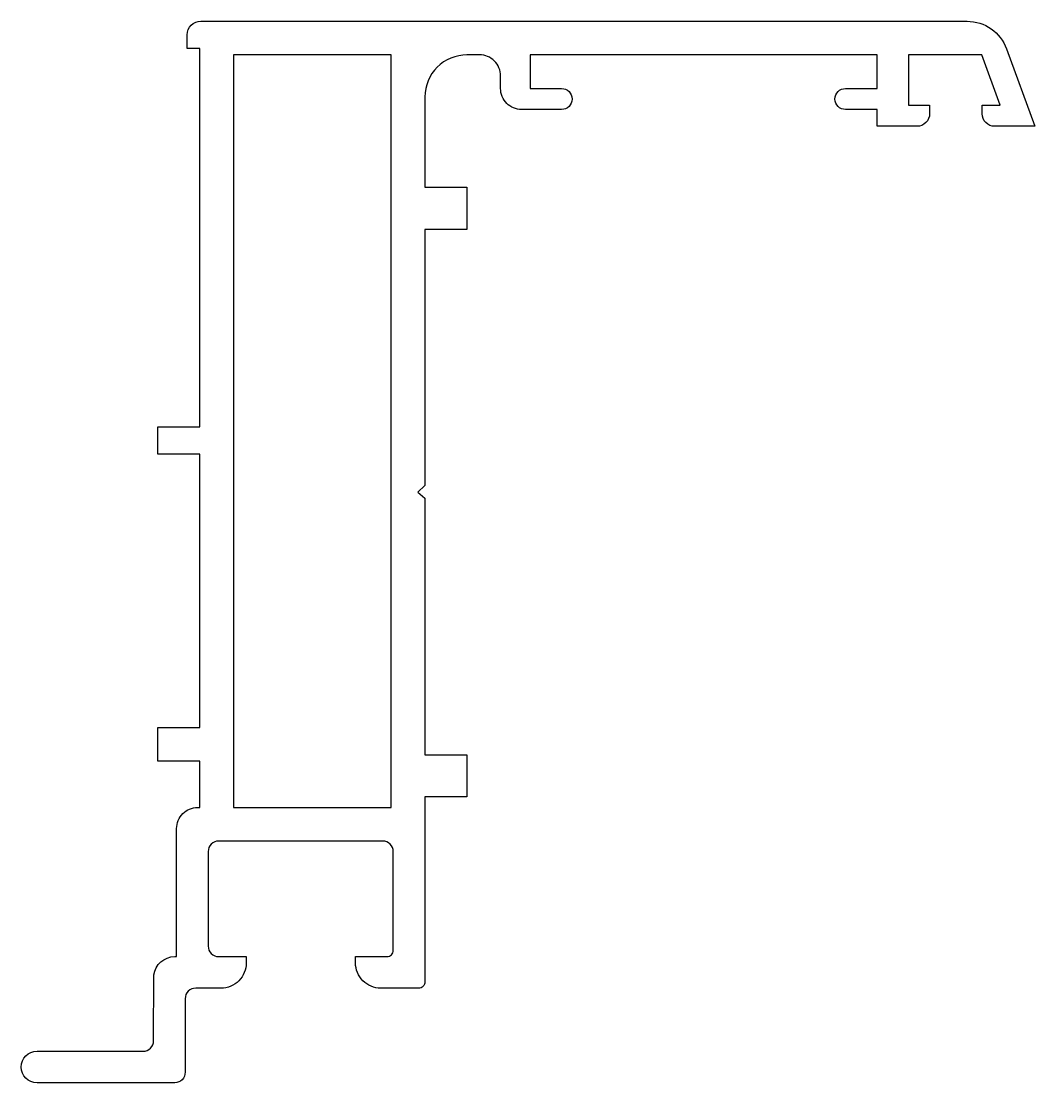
# Model space of a CAD drawing. Extents: x 1097.8 to 1146, y -199.5 to -149.
import ezdxf

# ---------------------------------------------------------------- set-up
doc = ezdxf.new("R2010")
doc.units = 0
doc.header["$LTSCALE"] = 15
doc.layers.get('0').update_dxf_attribs({"linetype": 'CONTINUOUS'})

msp = doc.modelspace()

# ---------------------------------------------------------------- linework, layer by layer
at = {"color": 0}
msp.add_lwpolyline([(1116.702, -171.412), (1117.038, -171.692), (1117.038, -183.912), (1119.038, -183.912), (1119.038, -185.912), (1117.038, -185.912), (1117.038, -194.709, -0.414214), (1116.738, -195.009), (1114.938, -195.009, -0.414214), (1113.738, -193.809), (1113.738, -193.509), (1115.237, -193.509, 0.416241), (1115.535, -193.209), (1115.535, -188.512, 0.414214), (1115.035, -188.012), (1107.232, -188.012, 0.414214), (1106.732, -188.512), (1106.732, -193.009, 0.414214), (1107.232, -193.509), (1108.542, -193.509), (1108.542, -193.809, -0.414214), (1107.342, -195.009), (1106.139, -195.009, 0.414214), (1105.639, -195.509), (1105.639, -199.009, -0.414214), (1105.139, -199.509), (1098.592, -199.509, -1), (1098.592, -198.009), (1103.639, -198.009, 0.414214), (1104.139, -197.509), (1104.147, -194.382, -0.377481), (1105.139, -193.509), (1105.232, -193.509), (1105.232, -187.412, -0.414214), (1106.232, -186.412), (1106.338, -186.412), (1106.338, -184.209), (1104.339, -184.209), (1104.339, -182.609), (1106.338, -182.609), (1106.338, -169.61), (1104.339, -169.61), (1104.339, -168.31), (1106.338, -168.31), (1106.338, -150.312), (1105.736, -150.312), (1105.736, -149.662, -0.414214), (1106.386, -149.012), (1142.817, -149.012, -0.315299), (1144.696, -150.328), (1146.037, -154.012), (1144.137, -154.012, -0.414214), (1143.537, -153.412), (1143.537, -153.012), (1144.396, -153.012), (1143.523, -150.612), (1140.037, -150.612), (1140.037, -153.012), (1141.037, -153.012), (1141.037, -153.412, -0.414214), (1140.437, -154.012), (1138.537, -154.012), (1138.537, -153.212), (1137.037, -153.212, -1), (1137.037, -152.212), (1138.537, -152.212), (1138.537, -150.612), (1122.036, -150.612), (1122.036, -152.212), (1123.536, -152.212, -1), (1123.536, -153.212), (1121.636, -153.212, -0.414214), (1120.636, -152.212), (1120.636, -151.612, 0.414214), (1119.636, -150.612), (1119.038, -150.612, 0.414214), (1117.038, -152.612), (1117.038, -156.912), (1119.038, -156.912), (1119.038, -158.912), (1117.038, -158.912), (1117.038, -171.092), (1116.702, -171.412)], format="xyb", dxfattribs=at)
msp.add_lwpolyline([(1115.438, -186.412), (1115.438, -150.612), (1107.938, -150.612), (1107.938, -186.412)], close=True, dxfattribs=at)

doc.saveas('drawing.dxf')
